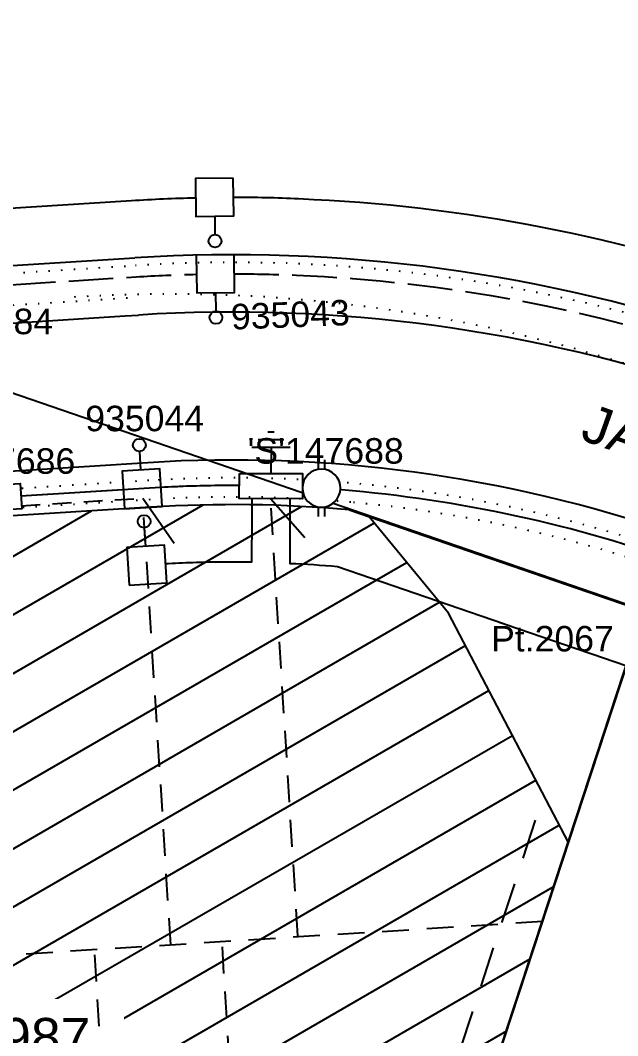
# Model space of a CAD drawing. Header units: metres. Extents: x 305482 to 305978, y 6275861 to 6276842.
# Drawn here: x 305810.9 to 305857.8, y 6276472.3 to 6276551.9 of the extents above; entities that cross this region are included whole.
import ezdxf
from ezdxf.enums import TextEntityAlignment as Align

# ---------------------------------------------------------------- set-up
doc = ezdxf.new("R2010")
doc.units = ezdxf.units.M
doc.header["$LTSCALE"] = 0.7
for name, pattern in [('Cable Exist OH', [1, 1, 0]), ('Cable Exist UG', [8.2, 4, -1.2, 1.8, -1.2]), ('Dash', [5, 3, -2]), ('DOT', [6.35, 0, -6.35]), ('IE Trench LV', [6.5, 5, -1.5])]:
    doc.linetypes.add(name, pattern=pattern)
doc.layers.get('0').update_dxf_attribs({"color": 6})
for name, color, linetype in [('_User Miscellaneous1', 3, 'Continuous'), ('_User Miscellaneous10', 8, 'Continuous'), ('_User Miscellaneous11', 7, 'Continuous'), ('_User Miscellaneous3', 11, 'Continuous'), ('_User Miscellaneous4', 7, 'Continuous'), ('_User Miscellaneous7', 150, 'Continuous'), ('_User Miscellaneous8', 7, 'Continuous'), ('_User Miscellaneous9', 8, 'Continuous'), ('Cadastre Developer_SP_NEW', 4, 'Continuous'), ('Cadastre Land Parcels_SP_EXT', 4, 'Continuous'), ('Cadastre Roads_SP_NEW', 8, 'Continuous'), ('Equip_LV_NEW', 5, 'Continuous'), ('Mains_LV_NEW_R6', 2, 'Continuous'), ('Mains_LV_NEW_T84', 2, 'Continuous'), ('Services_SP_NEW_UG', 2, 'Continuous'), ('SupportsUG_SP_LV_NEW', 2, 'Continuous'), ('SupportsUG_SP_LV_SL_NEW', 2, 'Continuous'), ('Trench_SP_NEW', 2, 'Continuous')]:
    doc.layers.add(name, color=color, linetype=linetype)
doc.layers.add('_User Miscellaneous5', color=7, linetype='Continuous', lineweight=35)
doc.layers.add('_User Notes', color=7, linetype='Continuous', plot=False)
doc.styles.add('ARIAL', font='arial.ttf', dxfattribs={"height": 2})
doc.styles.add('ARIAL 3.0', font='arial.ttf', dxfattribs={"height": 3})
doc.styles.add('POLE_LABEL', font='arial.ttf')
doc.styles.add('SL_LABEL', font='arial.ttf')
doc.styles.get("Standard").update_dxf_attribs({"font": 'arial.ttf'})
doc.styles.add('style1', font='iso3098b.shx')
doc.linetypes.add('Cable New UG', pattern='A,8,-1,["x",style1,S=3.5,R=0,X=0.35,Y=-1],-3.5', length=12.5)
doc.linetypes.add('Cable Z', pattern='A,8,-1,["Z",Standard,S=2.5,R=0,X=0.35,Y=-1.25],-3.5', length=12.5)
doc.linetypes.add('IE Trench HV', pattern='A,8,-2,["/",style1,S=2.5,R=0,X=0.1,Y=-1],-4.5', length=14.5)

# ---------------------------------------------------------------- blocks, each defined once
blk = doc.blocks.new('*U52')
at = {"lineweight": -3}
blk.add_lwpolyline([(-2.475000000253518, 2.489999999901675), (2.47499999974648, 2.490000000405661), (2.474999999948074, 0.5100000000983247), (-2.475000000051924, 0.5099999995943391)], close=True, dxfattribs=at)
for tag, flags, p in [('STREET_CODE', 9, (1.5, 3.5)), ('OWNED_BY', 9, (1.5, 3.3)), ('OPERATED_BY', 9, (1.5, 3.1)), ('STATE', 9, (1.5, 2.7)), ('SUPPORT_TYPE', 9, (1.5, 2.5)), ('USAGE', 9, (1.5, 2.3)), ('MAINTAINED_BY', 9, (1.5, 2.9)), ('SUBURB', 9, (1.5, 1.7)), ('STREETNAME', 9, (1.5, 1.5)), ('LEGEND', 9, (1.5, 2.1)), ('PARENT', 9, (1.5, 1.9)), ('Z', 1, (1.5, 0.8999999999999999)), ('LOCATION', 9, (1.5, 1.3)), ('NOTES', 9, (1.5, 1.1))]:
    blk.add_attdef(tag, text='', height=0.2, dxfattribs=dict(flags=flags)).set_placement(p, align=Align.MIDDLE_LEFT)
at = {"layer": '_User Miscellaneous4', "style": 'ARIAL', "flags": 8}
blk.add_attdef('ASSET_NUM', text='', height=2, dxfattribs=at).set_placement((2, 5.5), align=Align.MIDDLE_LEFT)
blk = doc.blocks.new('*U73')
at = {"layer": 'Services_SP_NEW_UG', "color": 2, "flags": 128}
blk.add_lwpolyline([(-12.00000000000404, -0.7500000009313224), (-14.24651757005308, 2.933970131911338)], dxfattribs=at)
at = {"layer": 'Services_SP_NEW_UG', "color": 2, "linetype": 'Dash', "ltscale": 0.7, "flags": 128}
blk.add_lwpolyline([(-2.472838685207535, -0.7500000009313226), (-12.00000000000404, -0.7500000009313224)], dxfattribs=at)
blk = doc.blocks.new('*U74')
at = {"lineweight": -3}
blk.add_lwpolyline([(2.749444934506752, -2.18318060473256), (-2.166527942983669, -2.762586048078181), (-2.398290120357892, -0.7961968967767883), (2.517682757132529, -0.2167914534311665)], close=True, dxfattribs=at)
for tag, flags, p in [('STREET_CODE', 9, (1.5, 3.5)), ('OWNED_BY', 9, (1.5, 3.3)), ('OPERATED_BY', 9, (1.5, 3.1)), ('STATE', 9, (1.5, 2.7)), ('SUPPORT_TYPE', 9, (1.5, 2.5)), ('USAGE', 9, (1.5, 2.3)), ('MAINTAINED_BY', 9, (1.5, 2.9)), ('SUBURB', 9, (1.5, 1.7)), ('STREETNAME', 9, (1.5, 1.5)), ('LEGEND', 9, (1.5, 2.1)), ('PARENT', 9, (1.5, 1.9)), ('Z', 1, (1.5, 0.8999999999999999)), ('LOCATION', 9, (1.5, 1.3)), ('NOTES', 9, (1.5, 1.1))]:
    blk.add_attdef(tag, text='', height=0.2, dxfattribs=dict(flags=flags)).set_placement(p, align=Align.MIDDLE_LEFT)
at = {"layer": '_User Miscellaneous4', "style": 'ARIAL', "flags": 8}
blk.add_attdef('ASSET_NUM', text='', height=2, dxfattribs=at).set_placement((2, 5.5), align=Align.MIDDLE_LEFT)
blk = doc.blocks.new('*U243')
at = {"layer": '_User Miscellaneous7', "lineweight": -3}
blk.add_lwpolyline([(-1.332267629550188e-15, -3.029999999999887), (-1.243483668898065e-15, -1.579999999999888)], dxfattribs=at)
blk.add_lwpolyline([(-1.485000000000057, -6), (1.485000000000055, -6), (1.485000000000055, -3.029999999999889), (-1.485000000000057, -3.029999999999889)], close=True, dxfattribs=at)
blk.add_circle((-1.212868510052506e-15, -1.079999999999888), 0.5, dxfattribs=at)
at = {"layer": '_User Miscellaneous8', "color": 2, "lineweight": -3}
blk.add_lwpolyline([(-1.485000000000056, 0), (1.485000000000056, 0), (1.485000000000056, 2.970000000000111), (-1.485000000000056, 2.970000000000111)], close=True, dxfattribs=at)
at = {"style": 'POLE_LABEL', "flags": 9}
blk.add_attdef('STRUCTURE_PLANT_NUMBER', text='', height=0.2, dxfattribs=at).set_placement((1.640862796996714, 1.727127653827495), align=Align.MIDDLE_LEFT)
for tag, flags, p in [('STREET_CODE', 9, (1.640862796996714, 1.485000000000337)), ('OWNED_BY', 9, (1.640862796996714, 1.085000000000337)), ('OPERATED_BY', 9, (1.640862796996714, 0.8850000000003366)), ('COLUMN_TYPE', 9, (1.640862796996714, 1.285000000000337)), ('STATE', 9, (1.640862796996714, 0.4850000000003367)), ('USAGE', 9, (1.640862796996714, 0.2850000000003368)), ('MAINTAINED_BY', 9, (1.640862796996714, 0.6850000000003367)), ('LEGEND', 9, (1.640862796996714, 0.0850000000003368)), ('SUBURB', 9, (1.640862796996714, -0.3149999999996631)), ('STREETNAME', 9, (1.640862796996714, -0.5149999999996631)), ('PARENT', 9, (1.640862796996714, -0.1149999999996631)), ('LOCATION', 9, (1.640862796996714, -0.714999999999663)), ('Z', 1, (1.640862796996714, -1.314999999999664)), ('NOTES', 9, (1.640862796996714, -0.9149999999996632)), ('LABEL_ALIGNMENT', 9, (1.640862796996714, -1.114999999999663))]:
    blk.add_attdef(tag, text='', height=0.2, dxfattribs=dict(flags=flags)).set_placement(p, align=Align.MIDDLE_LEFT)
at = {"layer": '_User Miscellaneous5', "style": 'ARIAL', "flags": 8}
blk.add_attdef('ASSET_NUM', text='', height=2, dxfattribs=at).set_placement((2, 3.485000000000337), align=Align.MIDDLE_LEFT)
blk = doc.blocks.new('*U107')
at = {"layer": '_User Miscellaneous8', "color": 2}
blk.add_line((0, 0), (-0.0001193550469027471, 1.450000000000001), dxfattribs=at)
blk.add_circle((-0.0001193550469027471, 1.950000000000001), 0.4999999999999998, dxfattribs=at)
for tag, p, flags in [('Z', (0, 0), 1), ('OPERATED_BY', (-6.25491469344312e-17, -9.607168363308126), 9)]:
    blk.add_attdef(tag, p, '', height=0.2, dxfattribs=dict(flags=flags))
at = {"style": 'SL_LABEL', "flags": 9}
blk.add_attdef('STREET_CODE', text='', height=0.2, dxfattribs=at).set_placement((0, -0.2), align=Align.MIDDLE_LEFT)
at = {"flags": 9}
for tag, p in [('CONSTRUCTED_VOLTAGE', (0, -0.4)), ('CONTROL_TYPE', (0, -0.6000000000000001)), ('LANTERN_PURPOSE', (0, -0.8)), ('OPERATING_VOLTAGE', (0, -1.4)), ('ORIENTATION', (0, -1.6)), ('LANTERN_TYPE', (0, -1)), ('NO_PHASES', (0, -1.2)), ('STATE', (0, -2)), ('OWNED_BY', (0, -1.8)), ('CEXIST', (0, -2.4)), ('USAGE', (0, -2.2)), ('CNEW', (0, -2.6)), ('CNUMBER', (0, -2.8)), ('CREMOVE', (0, -3)), ('CREPLACE', (0, -3.200000000000001)), ('LKINGHEIGHT', (0, -3.400000000000001)), ('LBRACKET', (0, -3.600000000000001)), ('LBRACKETVOCAB', (0, -3.800000000000001)), ('LCATEGORY', (0, -4.000000000000001)), ('LCHARGE1', (0, -4.200000000000001)), ('LCHARGE1PERCENT', (0, -4.400000000000001)), ('LCHARGE2', (0, -4.600000000000001)), ('LCHARGE2PERCENT', (0, -4.800000000000002)), ('LCHARGE3', (0, -5.000000000000002)), ('LCHARGE3PERCENT', (0, -5.200000000000002)), ('LEXIST', (0, -5.400000000000002)), ('LLAMP', (0, -5.600000000000002)), ('LLAMPVOCAB', (0, -5.800000000000002)), ('LMAST', (0, -6.000000000000003)), ('LMASTVOCAB', (0, -6.200000000000003)), ('LNEW', (0, -6.400000000000003)), ('LANTNUMBER', (0, -6.600000000000003)), ('LOUTREACH', (0, -7.000000000000004)), ('LOUTREACHVOCAB', (0, -7.200000000000004)), ('LRATECODE', (0, -7.400000000000004)), ('LREMOVE', (0, -7.600000000000004)), ('LREPLACE', (0, -7.800000000000004)), ('LTYPE', (0, -8.000000000000004)), ('SUBURB', (0, -8.600000000000001)), ('STREETNAME', (0, -8.8)), ('LTYPEVOCAB', (0, -8.200000000000003)), ('LEGEND', (0, -8.400000000000002)), ('LOCATION', (0, -9)), ('NOTES', (0, -9.2)), ('MAINTAINED_BY', (-1.09529950305501e-16, -9.862919944927576))]:
    blk.add_attdef(tag, text='', height=0.2, dxfattribs=at).set_placement(p, align=Align.MIDDLE_LEFT)
at = {"layer": '_User Notes', "style": 'SL_LABEL', "flags": 8}
blk.add_attdef('ASSET_NUM', text='', height=2.5, dxfattribs=at).set_placement((2, 2), align=Align.MIDDLE_LEFT)
at = {"layer": '_User Notes', "flags": 8}
blk.add_attdef('LNUMBER', text='', height=2.5, dxfattribs=at).set_placement((1.2, -2.8), align=Align.MIDDLE_LEFT)
blk = doc.blocks.new('Earth')
for p, q in [((0, -2.044043321), (0, 0)), ((-1.5, -2.044043321), (1.5, -2.044043321)), ((-1, -2.644043320999998), (1, -2.644043320999998)), ((-0.25, -3.244043320999999), (0.25, -3.244043320999999))]:
    blk.add_line(p, q)
blk = doc.blocks.new('*U118')
blk.add_wipeout([(-1.1377961123234024, -0.6870578401197656), (-0.9916230328223681, -0.8046757465067453), (-0.8318611391804365, -0.9030458558571816), (-0.6610299718974728, -0.9806168127831624), (-0.4818236405311209, -1.0361652769553216), (-0.2970683359797017, -1.06881521591062), (-0.10967775976346017, -1.0780517206076048), (0.07739282678896897, -1.0637291258495838), (0.2611932087771023, -1.0260733075117943), (0.4388247443799611, -0.9656781203439193), (0.6074860781691522, -0.8834960325259311), (0.7645173201574234, -0.7808231046759204), (0.9074419938527016, -0.6592785501999151), (1.0340060917717517, -0.5207791993291998), (1.142213622484662, -0.3675092695625071), (1.2303580885920449, -0.2018859192512758), (1.297049399208435, -0.026521127568508093), (1.3412357925259542, 0.15581949796311034), (1.3622204227263133, 0.3422603367539358), (1.359672349655642, 0.5298611054018785), (1.333631757948409, 0.715663227718093), (1.2845093232917344, 0.8967364932408453), (1.2130797358244731, 1.0702252684049154), (1.1204694828109514, 1.2333935315887952), (1.008139083263876, 1.3836680218100792), (0.8778600546870323, 1.5186788205883486), (0.7316869751859967, 1.6362967269753284), (0.5719250815440651, 1.7346668363257636), (0.4010939142611005, 1.8122377932517435), (0.2218875828947482, 1.867786257423902), (0.037132278343328995, 1.9004361963791998), (-0.15025829787291256, 1.9096727010761834), (-0.3373288844253417, 1.8953501063181617), (-0.521129266413475, 1.8576942879803715), (-0.6987608020163338, 1.7972991008124954), (-0.8674221358055241, 1.7151170129945073), (-1.0244533777937948, 1.6124440851444957), (-1.1673780514890728, 1.4908995306684896), (-1.2939421494081214, 1.3524001797977736), (-1.4021496801210316, 1.1991302500310805), (-1.4902941462284143, 1.0335068997198489), (-1.556985456844803, 0.8581421080370808), (-1.6011718501623218, 0.6758014825054622), (-1.6221564803626793, 0.48936064371463667), (-1.6196084072920076, 0.301759875066694), (-1.5935678155847741, 0.1159577527504807), (-1.5444453809280994, -0.06511551277226996), (-1.4730157934608377, -0.2386042879363386), (-1.3804055404473168, -0.40177255112021737), (-1.2680751409002413, -0.5520470413415003)])
for p, q in [((-1.583114124372393, 0.7628010169577188), (-2.328440687971088, 0.8127741456790836)), ((-1.616429543519966, 0.2659166412253026), (-2.361756107118661, 0.3158897699466671)), ((1.323178066736028, 0.0688199635108591), (2.068504630334723, 0.01884683478949448)), ((1.356493485883602, 0.5657043392432755), (2.101820049482297, 0.515731210521911))]:
    blk.add_line(p, q)
blk.add_lwpolyline([(-0.03002177137546247, 1.906463617431538, 1), (-0.2299142862609019, -1.074842636962959, 1)], format="xyb", close=True)
for tag, p, flags in [('Z', (0, 0), 1), ('ORIENTATION', (0, 0), 9), ('USAGE', (0, -0.2), 9), ('NOTES', (0, -0.4), 9)]:
    blk.add_attdef(tag, p, '', height=0.2, dxfattribs=dict(flags=flags))

msp = doc.modelspace()

# ---------------------------------------------------------------- hatches: boundary and pattern name
at = {"layer": '_User Miscellaneous11'}
h = msp.add_hatch(dxfattribs=at)
h.set_pattern_fill('ANSI31', color=3, scale=1.25, angle=345)
h.set_pattern_definition([(30.00000000000006, (0, 0), (-1.984375, 3.437038321269491), [])])
edge = h.paths.add_edge_path()
edge.add_line((305840.4330466613, 6276446.444266288), (305762.9384306526, 6276441.576136895))
edge.add_line((305762.9384306526, 6276441.576136895), (305758.6955183922, 6276445.317486323))
edge.add_line((305755.9382436154, 6276489.209900073), (305758.6955183922, 6276445.317486323))
edge.add_arc((305766.3972618877, 6276498.342630282), 10.05000000034213, 111.4787739510671, 140.7152078486862)
edge.add_arc((305760.5921996473, 6276503.09144617), 2.550000003506705, 140.7152077959409, 158.929895569165)
edge.add_arc((305790.9192901331, 6276491.407372302), 35.04999999534183, 158.9298956278672, 183.5945366486919)
edge.add_line((305762.7173176045, 6276507.694662686), (305766.1996367325, 6276509.0649253))
edge.add_arc((305775.3535726401, 6276485.801102368), 25, 93.59453664433538, 111.4792108342824)
edge.add_line((305821.1045828903, 6276513.72441138), (305773.7861887933, 6276510.751920148))
edge.add_arc((305827.5622043455, 6276410.927042128), 103, 84.91423197742857, 93.59453664766384)
edge.add_line((305836.6928332575, 6276513.521543032), (305838.2628834244, 6276512.982523083))
edge.add_line((305844.4714907249, 6276505.42405834), (305838.2628834242, 6276512.982523083))
edge.add_line((305853.8873336965, 6276487.426011929), (305844.4714907249, 6276505.42405834))
edge.add_line((305853.8873336965, 6276487.426011929), (305840.4330466611, 6276446.444266288))
h.paths.add_polyline_path([(305793.7757360489, 6276469.405883804), (305816.9899243164, 6276469.405883804), (305816.9899243164, 6276475.588012044), (305793.7757360489, 6276475.588012044)], flags=24)

# ---------------------------------------------------------------- linework, layer by layer
at = {"layer": '_User Miscellaneous10', "linetype": 'Dash', "ltscale": 1.5}
for p, q in [((305848.6891092239, 6276481.210072677), (305851.9472592743, 6276491.134394663)), ((305837.2090215587, 6276446.241736457), (305848.6891092241, 6276481.210072678))]:
    msp.add_line(p, q, dxfattribs=at)
at = {"layer": '_User Miscellaneous3', "color": 3, "linetype": 'DOT', "ltscale": 0.2}
for p, q in [((305785.4646041261, 6276530.522997968), (305819.913371166, 6276532.687032891)), ((305785.6213425109, 6276528.02791619), (305820.0701095508, 6276530.191951114)), ((305820.9729226471, 6276515.820280073), (305773.6545285502, 6276512.847788841)), ((305821.066965678, 6276514.323231006), (305773.748571581, 6276511.350739774))]:
    msp.add_line(p, q, dxfattribs=at)
at = {"layer": '_User Miscellaneous3', "color": 3, "linetype": 'DOT', "ltscale": 0.2, "flags": 128}
for points in [[(305942.0119251902, 6276572.834448674, -0.3669171386352004), (305944.1193509418, 6276566.994125715), (305923.6302079359, 6276512.066044183, -0.4066087332668119), (305917.3205835451, 6276509.084923593), (305867.210554823, 6276526.304718931, 0.09875263198234066), (305819.9133711654, 6276532.687032893)], [(305815.1373999288, 6276530.235277095), (305815.1373999296, 6276530.235277095, -0.0987526319798786), (305861.4653790027, 6276523.983748254), (305911.727675767, 6276506.711627576)]]:
    msp.add_lwpolyline(points, format="xyb", dxfattribs=at)
at = {"layer": '_User Miscellaneous3', "color": 3, "linetype": 'DOT', "ltscale": 0.2}
for centre, radius, start, end in [((305827.5622043451, 6276410.927042128), 105.0999999998692, 71.0352441447929, 93.59453664766384), ((305827.5622043455, 6276410.927042128), 103.6, 84.87384570715186, 93.59453664766384), ((305827.5622043451, 6276410.927042128), 103.5999999998692, 71.0352441447929, 84.87384570715186)]:
    msp.add_arc(centre, radius, start, end, dxfattribs=at)
at = {"layer": '_User Miscellaneous9', "linetype": 'Dash', "flags": 128}
for points in [[(305822.6848295404, 6276479.396156674), (305820.5306393218, 6276513.68820804)], [(305851.8526770852, 6276481.228449859), (305786.7556519393, 6276477.139123925)], [(305828.8083569954, 6276445.717789462), (305826.7090094672, 6276479.647364053)]]:
    msp.add_lwpolyline(points, dxfattribs=at)
at = {"layer": 'Cadastre Developer_SP_NEW'}
for p, q in [((305772.4524520347, 6276530.306771105), (305819.8757539536, 6276533.28585252)), ((305821.1045828903, 6276513.72441138), (305773.7861887933, 6276510.751920148)), ((305836.6928332701, 6276513.52154303), (305859.8450076385, 6276505.573081147)), ((305844.4714907249, 6276505.42405834), (305838.2628834242, 6276512.982523083)), ((305840.4330466611, 6276446.444266288), (305859.8450076385, 6276505.573081147))]:
    msp.add_line(p, q, dxfattribs=at)
for centre, radius, start, end in [((305827.5622043422, 6276410.927042129), 122.6, 71.03524414163887, 93.59453664433538), ((305827.5622043455, 6276410.927042128), 103, 84.91423197742857, 93.59453664766384)]:
    msp.add_arc(centre, radius, start, end, dxfattribs=at)
at = {"layer": 'Cadastre Land Parcels_SP_EXT', "linetype": 'Continuous'}
for points in [[(305583.8816745577, 6275932.801541602), (305618.466037968, 6275920.90003343), (305662.914039992, 6275905.60497552), (305859.831031677, 6276505.62301392), (305709.7553181687, 6276557.252534702), (305611.0442306459, 6276261.751492722), (305510.0361289334, 6275959.415884643)], [(305946.4949758059, 6276475.84470136), (305859.831031677, 6276505.62301392), (305662.914039992, 6275905.60497552), (305668.924986356, 6275903.53799224), (305684.599962858, 6275898.1469642), (305701.58971804, 6275892.304467102)]]:
    msp.add_lwpolyline(points, dxfattribs=at)
at = {"layer": 'Cadastre Roads_SP_NEW'}
msp.add_line((305786.2650848321, 6276526.665596042), (305819.0825534387, 6276528.727154665), dxfattribs=at)
for points in [[(305819.0860400766, 6276528.727373282), (305820.1578830465, 6276528.794705316)], [(305820.8851491525, 6276517.217525865), (305772.6134121834, 6276514.185146668)]]:
    msp.add_lwpolyline(points, dxfattribs=at)
at = {"layer": 'Cadastre Roads_SP_NEW', "flags": 128}
msp.add_lwpolyline([(305916.2078669765, 6276505.343449199), (305865.9431075449, 6276522.61641615, 0.09875263196220212), (305820.1578830462, 6276528.79470532)], format="xyb", dxfattribs=at)
at = {"layer": 'Cadastre Roads_SP_NEW'}
msp.add_arc((305827.5622043451, 6276410.927042128), 106.4999999998692, 71.0352441447929, 93.59453664766384, dxfattribs=at)
at = {"layer": 'Mains_LV_NEW_R6', "color": 2, "linetype": 'Cable Z', "ltscale": 0.9, "flags": 128}
for points in [[(305804.3992946293, 6276534.417171351), (305804.2487878674, 6276536.813053372), (305819.5940134247, 6276537.777024129, -0.009238287528916459), (305824.6366104036, 6276537.996823416, -0.009238287528916459)], [(305827.6063226999, 6276538.039036276, -0.01404810709671412), (305832.7114042076, 6276537.922694577, -0.07588451085413023), (305870.3653216024, 6276530.602867393)], [(305829.0353500511, 6276512.929743063), (305829.0250906585, 6276509.416178401, 0.01172115946776766), (305824.4077585505, 6276509.376518874, 0.005499776637141417), (305822.2429178091, 6276509.283308784)]]:
    msp.add_lwpolyline(points, format="xyb", dxfattribs=at)
msp.add_lwpolyline([(305829.03963432, 6276514.396989318), (305829.0353500511, 6276512.929743063)], dxfattribs=at)
at = {"layer": 'Mains_LV_NEW_R6', "color": 2, "linetype": 'Cable Z', "ltscale": 0.8, "flags": 128}
msp.add_lwpolyline([(305832.039621531, 6276514.38822954), (305832.033247469, 6276512.20528559)], dxfattribs=at)
at = {"layer": 'Mains_LV_NEW_T84', "color": 2, "linetype": 'Cable New UG', "flags": 128}
for points in [[(305828.0676342858, 6276515.425819826, 0.0168948993551436), (305821.0105398589, 6276515.221460447), (305810.9303254047, 6276514.588232087)], [(305834.3520259442, 6276515.20622664, 0.003198788390686912), (305833.017242932, 6276515.284564875, 0.003198788390686912)]]:
    msp.add_lwpolyline(points, format="xyb", dxfattribs=at)
at = {"layer": 'Services_SP_NEW_UG', "color": 2, "flags": 128}
msp.add_lwpolyline([(305830.5396279255, 6276514.392609429), (305833.1957359537, 6276511.356706444)], dxfattribs=at)
at = {"layer": 'Trench_SP_NEW', "linetype": 'IE Trench LV', "flags": 128}
for points in [[(305805.5980418867, 6276530.885985075), (305819.96979699, 6276531.788803454, -0.009784763614365123), (305824.704667756, 6276531.993323497, -0.009784763614365123)], [(305827.6744769352, 6276532.026990084, -0.01006547098858952), (305832.5486164195, 6276531.924338357, -0.07257949300157575), (305866.9180670149, 6276525.453572126)]]:
    msp.add_lwpolyline(points, format="xyb", dxfattribs=at)
at = {"layer": 'Trench_SP_NEW', "linetype": 'IE Trench HV', "ltscale": 0.9, "flags": 128}
msp.add_lwpolyline([(305818.9544948397, 6276515.092301884), (305810.9303254047, 6276514.588232087)], dxfattribs=at)
msp.add_lwpolyline([(305828.0676342858, 6276515.425819827, 0.009217005037912576), (305824.2156095669, 6276515.373441316, 0.005499776637152428), (305821.9189003547, 6276515.274553454)], format="xyb", dxfattribs=at)
at = {"layer": 'Trench_SP_NEW', "linetype": 'IE Trench HV', "ltscale": 0.8, "flags": 128}
msp.add_lwpolyline([(305834.3520259442, 6276515.20622664, 0.003198788390823615), (305833.017242932, 6276515.284564875, 0.003198788390823615)], format="xyb", dxfattribs=at)
at = {"layer": 'Trench_SP_NEW', "linetype": 'IE Trench HV', "ltscale": 0.9}
msp.add_arc((305827.562204348, 6276410.927042142), 104.4999999849843, 71.03524414366721, 86.27461849641341, dxfattribs=at)

# ---------------------------------------------------------------- block references
at = {"layer": 'Equip_LV_NEW', "linetype": 'Cable Exist OH', "lineweight": 0, "rotation": 179.8327003166584}
msp.add_blockref('Earth', (305830.5454093796, 6276516.372600987), dxfattribs=at)
at = {"layer": 'Services_SP_NEW_UG', "rotation": 183.5945366589573}
msp.add_blockref('*U73', (305808.5542374763, 6276512.936012017), dxfattribs=at)
at = {"layer": 'SupportsUG_SP_LV_NEW'}
ref = msp.add_blockref('*U52', (305803.0338678955, 6276532.22786314), dxfattribs=dict(at, rotation=183.5945366497484))
ref.add_attrib('ASSET_NUM_001', '147684', (305804.1382683347, 6276527.293390719), dxfattribs={"layer": '_User Miscellaneous4', "height": 2, "style": 'ARIAL'})
ref = msp.add_blockref('*U74', (305830.5381387636, 6276513.882611603), dxfattribs=dict(at, rotation=173.110727659894))
ref.add_attrib('ASSET_NUM_001', "'S'147688", (305828.7137766071, 6276517.142233835), dxfattribs={"layer": '_User Miscellaneous4', "height": 2, "style": 'ARIAL'})
ref = msp.add_blockref('*U52', (305808.554237476, 6276512.936012022), dxfattribs=dict(at, rotation=3.594536670963317))
ref.add_attrib('ASSET_NUM_001', '147686', (305805.8701778962, 6276516.346207634), dxfattribs={"layer": '_User Miscellaneous4', "height": 2, "style": 'ARIAL'})
at = {"layer": 'SupportsUG_SP_LV_SL_NEW', "ltscale": 0.5}
ref = msp.add_blockref('*U243', (305826.1724658052, 6276533.519165151), dxfattribs=dict(at, rotation=180.6494931421963))
ref.add_attrib('ASSET_NUM_001', '935043', (305827.4470581287, 6276527.649121532), dxfattribs={"layer": '_User Miscellaneous5', "height": 2, "rotation": 2.20404643389334, "style": 'ARIAL'})
for p, rotation in [((305826.2061323915, 6276530.549355973), 180.6494931421963), ((305820.3444112847, 6276516.652511948), 3.594536644977865)]:
    msp.add_blockref('*U107', p, dxfattribs=dict(at, rotation=rotation))
ref = msp.add_blockref('*U243', (305820.5306164856, 6276513.688354796), dxfattribs=dict(at, rotation=3.594536644977865))
ref.add_attrib('ASSET_NUM_001', '935044', (305815.9785487755, 6276519.68303256), dxfattribs={"layer": '_User Miscellaneous5', "height": 2, "style": 'ARIAL'})

# ---------------------------------------------------------------- texts
at = {"layer": 'Cadastre Roads_SP_NEW', "color": 3, "insert": (305872.3175173305, 6276514.37008481), "char_height": 2.999999999999999, "attachment_point": 5, "rotation": 340.4015204394061, "style": 'ARIAL 3.0'}
msp.add_mtext_dynamic_manual_height_columns('JANPIETER ROAD', width=54.52678530671425, gutter_width=15, heights=[0], dxfattribs=at)

# ---------------------------------------------------------------- next in the draw order: block references
at = {"layer": 'Equip_LV_NEW', "linetype": 'Cable Exist UG', "lineweight": 0, "ltscale": 0.5, "rotation": 273.5945366564061}
msp.add_blockref('*U118', (305834.1024172313, 6276515.06718029), dxfattribs=at)

# ---------------------------------------------------------------- next in the draw order: texts
at = {"layer": '_User Miscellaneous1', "insert": (305805.5475641526, 6276472.153155291), "char_height": 3, "attachment_point": 5, "style": 'ARIAL 3.0', "bg_fill": 3, "box_fill_scale": 1.5, "bg_fill_color": 256, "bg_fill_transparency": 0}
msp.add_mtext_dynamic_manual_height_columns('URS 18987', width=23.94631444680272, gutter_width=15, heights=[0], dxfattribs=at)
at = {"layer": 'Cadastre Developer_SP_NEW', "insert": (305852.632602851, 6276503.398050461), "char_height": 2, "attachment_point": 5, "style": 'ARIAL', "bg_fill": 3, "box_fill_scale": 1.1, "bg_fill_color": 256, "bg_fill_transparency": 0}
msp.add_mtext('Pt.2067', dxfattribs=at)

# ---------------------------------------------------------------- next in the draw order: linework, layer by layer
at = {"layer": '_User Miscellaneous9', "linetype": 'Dash', "flags": 128}
for points in [[(305832.6592382968, 6276480.117323132), (305830.5381387636, 6276513.882611603)], [(305818.8282624787, 6276445.087076729), (305816.6966332759, 6276479.019984527)]]:
    msp.add_lwpolyline(points, dxfattribs=at)
at = {"layer": 'Cadastre Developer_SP_NEW'}
msp.add_line((305853.8873336965, 6276487.426011929), (305844.4714907249, 6276505.42405834), dxfattribs=at)
at = {"layer": 'Mains_LV_NEW_R6', "color": 2, "linetype": 'Cable Z', "ltscale": 0.8, "flags": 128}
msp.add_lwpolyline([(305832.033247469, 6276512.20528559), (305832.0248167854, 6276509.318004375, -0.01286107126245701), (305835.7691238212, 6276509.080855483), (305858.383808984, 6276501.316921083)], format="xyb", dxfattribs=at)

doc.saveas('drawing.dxf')
